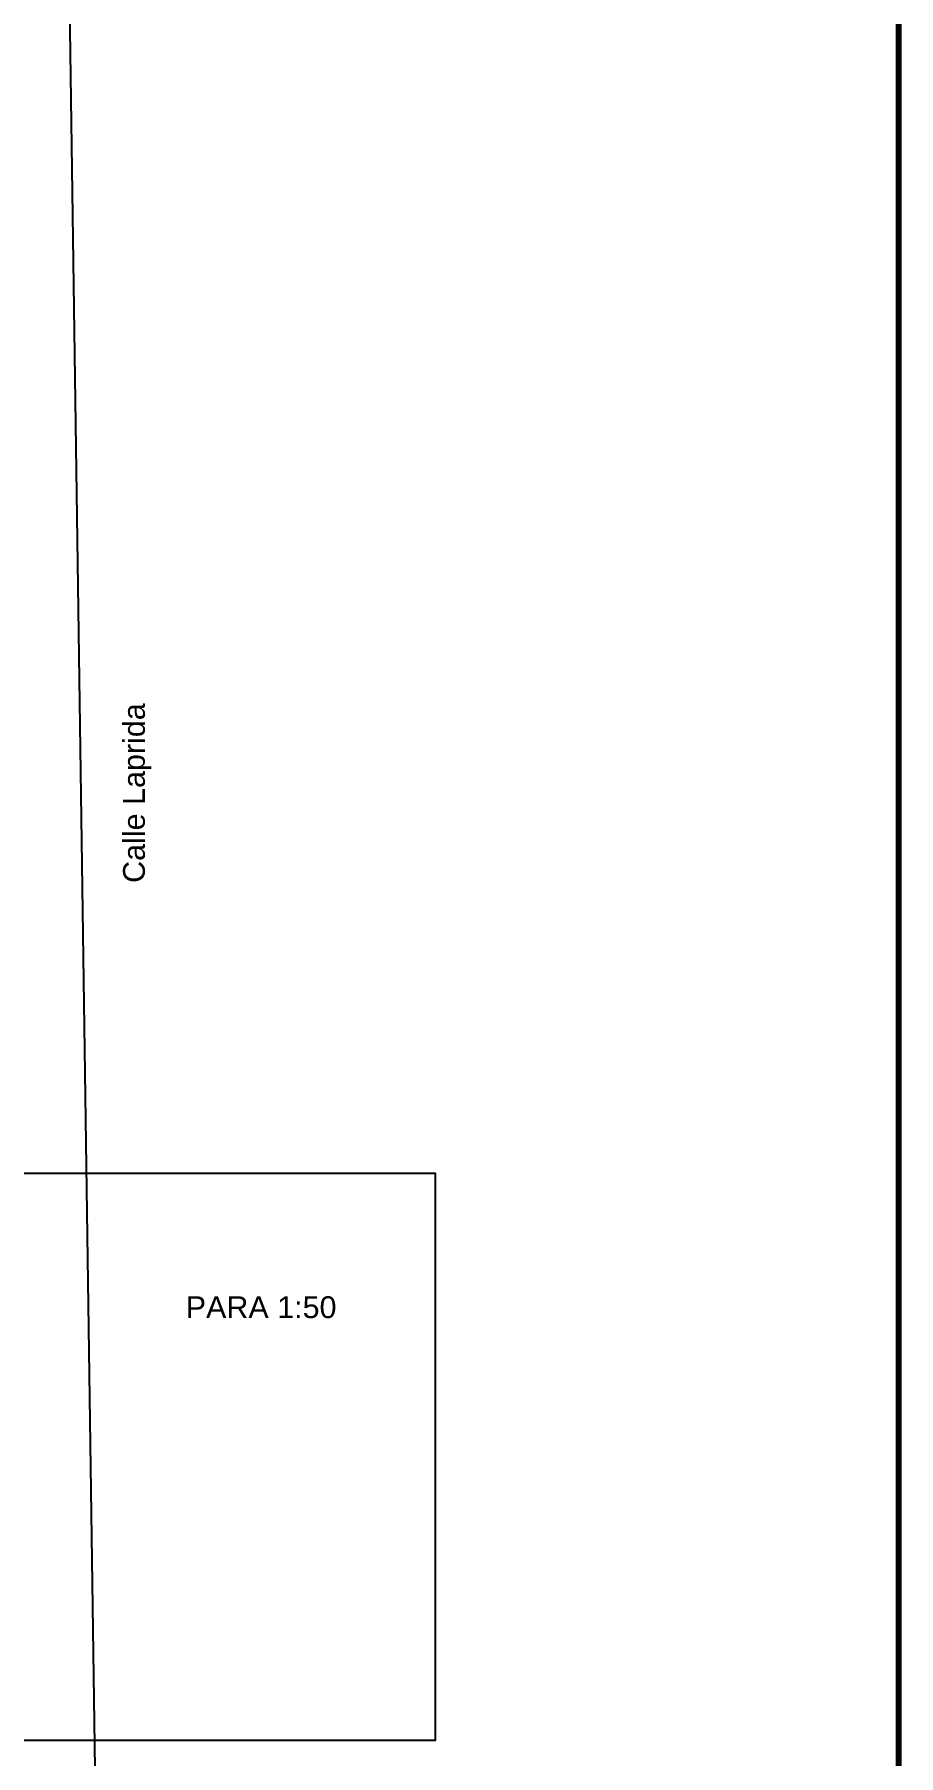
# Model space of a CAD drawing. Header units: inches. Extents: x 2 to 337, y 2 to 182.
# Drawn here: x 297.2 to 336.8, y 43.5 to 122.3 of the extents above; entities that cross this region are included whole.
import ezdxf

# ---------------------------------------------------------------- set-up
doc = ezdxf.new("R2010")
doc.units = ezdxf.units.IN
doc.header["$MEASUREMENT"] = 0
doc.layers.add('01', color=60, linetype='Continuous', lineweight=9)
doc.layers.add('l muro', color=5, linetype='Continuous', lineweight=80)
doc.layers.add('l texto', color=30, linetype='Continuous')
doc.layers.add('piso', color=52, linetype='Continuous')
doc.styles.add('3mm para 1.100', font='ARIAL.TTF')
doc.styles.get("Standard").update_dxf_attribs({"font": 'ARIAL.TTF'})

# ---------------------------------------------------------------- blocks, each defined once
blk = doc.blocks.new('terreno1')
at = {"layer": 'piso'}
blk.add_lwpolyline([(2906.337, 856.866), (2908.104, 734.713)], dxfattribs=at)
at = {"layer": '01', "insert": (2909.255, 784.839), "char_height": 1, "attachment_point": 1, "rotation": 90}
blk.add_mtext_dynamic_manual_height_columns('Calle Laprida', width=9.90179, gutter_width=12.5, heights=[0], dxfattribs=at)

msp = doc.modelspace()

# ---------------------------------------------------------------- linework, layer by layer
msp.add_lwpolyline([(238.092, 70.152), (315.602, 70.152), (315.602, 44.159), (238.092, 44.159)], close=True)
at = {"layer": 'l muro'}
msp.add_lwpolyline([(225.679, 182.081), (336.838, 182.081), (336.838, 3.003), (225.679, 3.003)], close=True, dxfattribs=at)

# ---------------------------------------------------------------- block references
msp.add_blockref('terreno1', (-2607.968, -701.391), dxfattribs=at)

# ---------------------------------------------------------------- texts
at = {"layer": 'l texto', "insert": (304.161, 64.509), "char_height": 1, "attachment_point": 1, "style": '3mm para 1.100'}
msp.add_mtext_dynamic_manual_height_columns('PARA 1:50', width=10.12728, gutter_width=1.7, heights=[0], dxfattribs=at)

doc.saveas('drawing.dxf')
